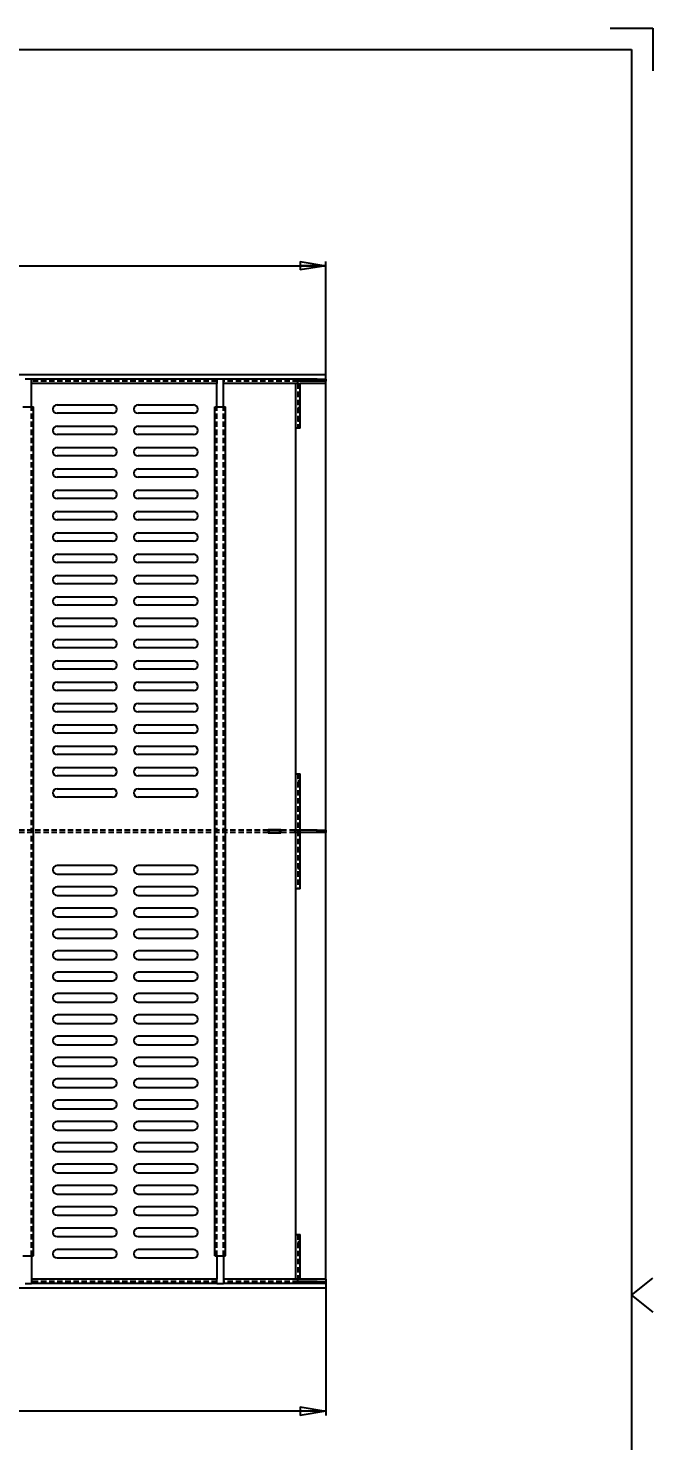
# Model space of a CAD drawing. Extents: x 0 to 841, y 0 to 594.
# Drawn here: x 694.6 to 841, y 262.9 to 594 of the extents above; entities that cross this region are included whole.
import ezdxf

# ---------------------------------------------------------------- set-up
doc = ezdxf.new("R2010")
doc.units = 0
doc.linetypes.add('HIDDEN', pattern=[1.905, 1.27, -0.635])
doc.layers.get('0').update_dxf_attribs({"linetype": 'CONTINUOUS'})
doc.layers.add('FORMAT', color=7, linetype='CONTINUOUS')
doc.styles.add('SLDTEXTSTYLE0', font='TXT', dxfattribs={"width": 0.75})
doc.dimstyles.new('SLDDIMSTYLE0', dxfattribs={"dimtxt": 6.35, "dimasz": 5.9944, "dimexe": 0, "dimexo": 0.0625, "dimgap": 1.5875, "dimtad": 1, "dimtih": 1, "dimtoh": 1, "dimlfac": 2, "dimzin": 12, "dimtxsty": 'SLDTEXTSTYLE0', "dimblk1": 'CLOSED', "dimblk2": 'CLOSED', "dimsah": 1, "dimcen": 0.09, "dimazin": 3, "dimtfac": 1, "dimtofl": 0, "dimtmove": 0, "dimatfit": 3, "dimtolj": 1, "dimtzin": 12})

# ---------------------------------------------------------------- blocks, each defined once
blk = doc.blocks.new('_CLOSED')
at = {"color": 0, "linetype": 'BYBLOCK'}
for p, q in [((-1, 0.166667), (0, 0)), ((-1, 0.166667), (-1, -0.166667)), ((0, 0), (-1, -0.166667)), ((0, 0), (-1, 0))]:
    blk.add_line(p, q, dxfattribs=at)
blk = doc.blocks.new('*D9')
at = {"layer": 'FORMAT'}
for p, q in [((552.31, 404.47), (552.31, 539.32)), ((552.31, 538.33), (764.31, 538.33)), ((764.31, 511.72), (764.31, 539.32))]:
    blk.add_line(p, q, dxfattribs=at)
at = {"layer": 'FORMAT', "xscale": 5.9944, "yscale": 5.9944, "rotation": 180.0000000000004}
blk.add_blockref('_CLOSED', (552.31, 538.33, -41.97), dxfattribs=at)
at = {"layer": 'FORMAT', "xscale": 5.9944, "yscale": 5.9944}
blk.add_blockref('_CLOSED', (764.31, 538.33, -41.97), dxfattribs=at)
at = {"layer": 'FORMAT', "insert": (652.78, 546.44), "char_height": 6.35, "attachment_point": 1, "style": 'SLDTEXTSTYLE0'}
blk.add_mtext('424', dxfattribs=at)
blk = doc.blocks.new('*D10')
at = {"layer": 'FORMAT'}
for p, q in [((764.31, 299.74), (764.31, 268.84)), ((547.31, 285.49), (547.31, 268.84)), ((764.31, 269.83), (547.31, 269.83))]:
    blk.add_line(p, q, dxfattribs=at)
at = {"layer": 'FORMAT', "xscale": 5.9944, "yscale": 5.9944}
for p, rotation in [((547.31, 269.83, -41.87), 180.0000000000004), ((764.31, 269.83, -41.87), 360.0000000000004)]:
    blk.add_blockref('_CLOSED', p, dxfattribs=dict(at, rotation=rotation))
at = {"layer": 'FORMAT', "insert": (628.48, 277.94), "char_height": 6.35, "attachment_point": 1, "style": 'SLDTEXTSTYLE0'}
blk.add_mtext('434', dxfattribs=at)

msp = doc.modelspace()

# ---------------------------------------------------------------- linework, layer by layer
at = {"color": 7, "linetype": 'CONTINUOUS'}
for p, q in [((831, 594), (841, 594)), ((841, 594), (841, 584)), ((25, 589), (836, 589)), ((836, 589), (836, 5)), ((764.3088, 512.7331), (569.8088, 512.7331)), ((695.3088, 511.7331), (693.8088, 511.7331)), ((738.8088, 511.7331), (695.3088, 511.7331)), ((695.3088, 510.7331), (695.3088, 511.7331)), ((695.3088, 505.2331), (695.3088, 510.7331)), ((738.8088, 510.7331), (695.3088, 510.7331)), ((740.3088, 511.7331), (738.8088, 511.7331)), ((738.8088, 511.7331), (738.8088, 510.7331)), ((738.8088, 505.2331), (738.8088, 510.7331)), ((740.3088, 510.7331), (740.3088, 511.7331)), ((757.8088, 511.7331), (740.3088, 511.7331)), ((757.3088, 510.7331), (740.3088, 510.7331)), ((740.3088, 505.2331), (740.3088, 510.7331)), ((757.8088, 510.7331), (757.3088, 510.7331)), ((757.3088, 500.2331), (757.3088, 510.7331)), ((757.8088, 510.7331), (757.8088, 511.7331)), ((762.3088, 511.7331), (757.8088, 511.7331)), ((762.3088, 511.2331), (757.8088, 511.2331)), ((757.8088, 510.7331), (758.3088, 510.7331)), ((758.3088, 500.2331), (758.3088, 510.7331)), ((764.3088, 510.7331), (758.3088, 510.7331)), ((762.3088, 511.2331), (762.3088, 511.7331)), ((762.3088, 511.7331), (764.3088, 511.7331)), ((764.3088, 511.2331), (762.3088, 511.2331)), ((764.3088, 511.7331), (764.3088, 512.7331)), ((764.3088, 511.7331), (764.3088, 511.2331)), ((764.3088, 510.7331), (764.3088, 511.2331)), ((764.3088, 405.9831), (764.3088, 510.7331)), ((693.3088, 505.2331), (695.8088, 505.2331)), ((695.8088, 306.2331), (695.8088, 505.2331)), ((701.3088, 505.7331), (714.3088, 505.7331)), ((714.3088, 503.7331), (701.3088, 503.7331)), ((720.3088, 505.7331), (733.3088, 505.7331)), ((733.3088, 503.7331), (720.3088, 503.7331)), ((738.3088, 306.2331), (738.3088, 505.2331)), ((738.3088, 505.2331), (740.8088, 505.2331)), ((740.8088, 306.2331), (740.8088, 505.2331)), ((701.3088, 500.7331), (714.3088, 500.7331)), ((720.3088, 500.7331), (733.3088, 500.7331)), ((758.3088, 500.2331), (757.3088, 500.2331)), ((757.3088, 419.2331), (757.3088, 500.2331)), ((714.3088, 498.7331), (701.3088, 498.7331)), ((733.3088, 498.7331), (720.3088, 498.7331)), ((701.3088, 495.7331), (714.3088, 495.7331)), ((714.3088, 493.7331), (701.3088, 493.7331)), ((720.3088, 495.7331), (733.3088, 495.7331)), ((733.3088, 493.7331), (720.3088, 493.7331)), ((701.3088, 490.7331), (714.3088, 490.7331)), ((720.3088, 490.7331), (733.3088, 490.7331)), ((714.3088, 488.7331), (701.3088, 488.7331)), ((733.3088, 488.7331), (720.3088, 488.7331)), ((701.3088, 485.7331), (714.3088, 485.7331)), ((714.3088, 483.7331), (701.3088, 483.7331)), ((720.3088, 485.7331), (733.3088, 485.7331)), ((733.3088, 483.7331), (720.3088, 483.7331)), ((701.3088, 480.7331), (714.3088, 480.7331)), ((720.3088, 480.7331), (733.3088, 480.7331)), ((714.3088, 478.7331), (701.3088, 478.7331)), ((733.3088, 478.7331), (720.3088, 478.7331)), ((701.3088, 475.7331), (714.3088, 475.7331)), ((714.3088, 473.7331), (701.3088, 473.7331)), ((720.3088, 475.7331), (733.3088, 475.7331)), ((733.3088, 473.7331), (720.3088, 473.7331)), ((701.3088, 470.7331), (714.3088, 470.7331)), ((720.3088, 470.7331), (733.3088, 470.7331)), ((714.3088, 468.7331), (701.3088, 468.7331)), ((733.3088, 468.7331), (720.3088, 468.7331)), ((701.3088, 465.7331), (714.3088, 465.7331)), ((714.3088, 463.7331), (701.3088, 463.7331)), ((720.3088, 465.7331), (733.3088, 465.7331)), ((733.3088, 463.7331), (720.3088, 463.7331)), ((701.3088, 460.7331), (714.3088, 460.7331)), ((720.3088, 460.7331), (733.3088, 460.7331)), ((714.3088, 458.7331), (701.3088, 458.7331)), ((733.3088, 458.7331), (720.3088, 458.7331)), ((701.3088, 455.7331), (714.3088, 455.7331)), ((714.3088, 453.7331), (701.3088, 453.7331)), ((720.3088, 455.7331), (733.3088, 455.7331)), ((733.3088, 453.7331), (720.3088, 453.7331)), ((701.3088, 450.7331), (714.3088, 450.7331)), ((720.3088, 450.7331), (733.3088, 450.7331)), ((714.3088, 448.7331), (701.3088, 448.7331)), ((733.3088, 448.7331), (720.3088, 448.7331)), ((701.3088, 445.7331), (714.3088, 445.7331)), ((714.3088, 443.7331), (701.3088, 443.7331)), ((720.3088, 445.7331), (733.3088, 445.7331)), ((733.3088, 443.7331), (720.3088, 443.7331)), ((701.3088, 440.7331), (714.3088, 440.7331)), ((720.3088, 440.7331), (733.3088, 440.7331)), ((714.3088, 438.7331), (701.3088, 438.7331)), ((733.3088, 438.7331), (720.3088, 438.7331)), ((701.3088, 435.7331), (714.3088, 435.7331)), ((720.3088, 435.7331), (733.3088, 435.7331)), ((714.3088, 433.7331), (701.3088, 433.7331)), ((701.3088, 430.7331), (714.3088, 430.7331)), ((733.3088, 433.7331), (720.3088, 433.7331)), ((720.3088, 430.7331), (733.3088, 430.7331)), ((714.3088, 428.7331), (701.3088, 428.7331)), ((733.3088, 428.7331), (720.3088, 428.7331)), ((701.3088, 425.7331), (714.3088, 425.7331)), ((720.3088, 425.7331), (733.3088, 425.7331)), ((714.3088, 423.7331), (701.3088, 423.7331)), ((701.3088, 420.7331), (714.3088, 420.7331)), ((733.3088, 423.7331), (720.3088, 423.7331)), ((720.3088, 420.7331), (733.3088, 420.7331)), ((714.3088, 418.7331), (701.3088, 418.7331)), ((733.3088, 418.7331), (720.3088, 418.7331)), ((757.3088, 392.2331), (757.3088, 419.2331)), ((757.3088, 419.2331), (758.3088, 419.2331)), ((758.3088, 392.2331), (758.3088, 419.2331)), ((701.3088, 415.7331), (714.3088, 415.7331)), ((720.3088, 415.7331), (733.3088, 415.7331)), ((714.3088, 413.7331), (701.3088, 413.7331)), ((733.3088, 413.7331), (720.3088, 413.7331)), ((753.8088, 406.1081), (750.8088, 406.1081)), ((750.8088, 406.1081), (750.8088, 405.3581)), ((751.0588, 405.9831), (750.8088, 405.9831)), ((751.0588, 405.4831), (750.8088, 405.4831)), ((750.8088, 405.3581), (753.8088, 405.3581)), ((751.0588, 405.4831), (751.0588, 405.9831)), ((753.5588, 405.9831), (751.0588, 405.9831)), ((753.5588, 405.4831), (751.0588, 405.4831)), ((753.5588, 405.4831), (753.5588, 405.9831)), ((753.8088, 405.9831), (753.5588, 405.9831)), ((753.8088, 405.4831), (753.5588, 405.4831)), ((753.8088, 405.3581), (753.8088, 406.1081)), ((762.3088, 405.9831), (758.3088, 405.9831)), ((762.3088, 405.4831), (758.3088, 405.4831)), ((762.3088, 405.4831), (762.3088, 405.9831)), ((762.3088, 405.9831), (764.3088, 405.9831)), ((764.3088, 405.4831), (762.3088, 405.4831)), ((764.3088, 405.9831), (764.3088, 405.4831)), ((764.3088, 300.7331), (764.3088, 405.4831)), ((714.3088, 397.7331), (701.3088, 397.7331)), ((733.3088, 397.7331), (720.3088, 397.7331)), ((701.3088, 395.7331), (714.3088, 395.7331)), ((720.3088, 395.7331), (733.3088, 395.7331)), ((714.3088, 392.7331), (701.3088, 392.7331)), ((701.3088, 390.7331), (714.3088, 390.7331)), ((733.3088, 392.7331), (720.3088, 392.7331)), ((720.3088, 390.7331), (733.3088, 390.7331)), ((757.3088, 311.2331), (757.3088, 392.2331)), ((758.3088, 392.2331), (757.3088, 392.2331)), ((714.3088, 387.7331), (701.3088, 387.7331)), ((733.3088, 387.7331), (720.3088, 387.7331)), ((701.3088, 385.7331), (714.3088, 385.7331)), ((720.3088, 385.7331), (733.3088, 385.7331)), ((714.3088, 382.7331), (701.3088, 382.7331)), ((733.3088, 382.7331), (720.3088, 382.7331)), ((701.3088, 380.7331), (714.3088, 380.7331)), ((714.3088, 377.7331), (701.3088, 377.7331)), ((720.3088, 380.7331), (733.3088, 380.7331)), ((733.3088, 377.7331), (720.3088, 377.7331)), ((701.3088, 375.7331), (714.3088, 375.7331)), ((720.3088, 375.7331), (733.3088, 375.7331)), ((714.3088, 372.7331), (701.3088, 372.7331)), ((733.3088, 372.7331), (720.3088, 372.7331)), ((701.3088, 370.7331), (714.3088, 370.7331)), ((714.3088, 367.7331), (701.3088, 367.7331)), ((720.3088, 370.7331), (733.3088, 370.7331)), ((733.3088, 367.7331), (720.3088, 367.7331)), ((701.3088, 365.7331), (714.3088, 365.7331)), ((720.3088, 365.7331), (733.3088, 365.7331)), ((714.3088, 362.7331), (701.3088, 362.7331)), ((733.3088, 362.7331), (720.3088, 362.7331)), ((701.3088, 360.7331), (714.3088, 360.7331)), ((714.3088, 357.7331), (701.3088, 357.7331)), ((720.3088, 360.7331), (733.3088, 360.7331)), ((733.3088, 357.7331), (720.3088, 357.7331)), ((701.3088, 355.7331), (714.3088, 355.7331)), ((720.3088, 355.7331), (733.3088, 355.7331)), ((714.3088, 352.7331), (701.3088, 352.7331)), ((733.3088, 352.7331), (720.3088, 352.7331)), ((701.3088, 350.7331), (714.3088, 350.7331)), ((714.3088, 347.7331), (701.3088, 347.7331)), ((720.3088, 350.7331), (733.3088, 350.7331)), ((733.3088, 347.7331), (720.3088, 347.7331)), ((701.3088, 345.7331), (714.3088, 345.7331)), ((720.3088, 345.7331), (733.3088, 345.7331)), ((714.3088, 342.7331), (701.3088, 342.7331)), ((733.3088, 342.7331), (720.3088, 342.7331)), ((701.3088, 340.7331), (714.3088, 340.7331)), ((714.3088, 337.7331), (701.3088, 337.7331)), ((720.3088, 340.7331), (733.3088, 340.7331)), ((733.3088, 337.7331), (720.3088, 337.7331)), ((701.3088, 335.7331), (714.3088, 335.7331)), ((720.3088, 335.7331), (733.3088, 335.7331)), ((714.3088, 332.7331), (701.3088, 332.7331)), ((733.3088, 332.7331), (720.3088, 332.7331)), ((701.3088, 330.7331), (714.3088, 330.7331)), ((720.3088, 330.7331), (733.3088, 330.7331)), ((714.3088, 327.7331), (701.3088, 327.7331)), ((701.3088, 325.7331), (714.3088, 325.7331)), ((733.3088, 327.7331), (720.3088, 327.7331)), ((720.3088, 325.7331), (733.3088, 325.7331)), ((714.3088, 322.7331), (701.3088, 322.7331)), ((733.3088, 322.7331), (720.3088, 322.7331)), ((701.3088, 320.7331), (714.3088, 320.7331)), ((720.3088, 320.7331), (733.3088, 320.7331)), ((714.3088, 317.7331), (701.3088, 317.7331)), ((701.3088, 315.7331), (714.3088, 315.7331)), ((733.3088, 317.7331), (720.3088, 317.7331)), ((720.3088, 315.7331), (733.3088, 315.7331)), ((714.3088, 312.7331), (701.3088, 312.7331)), ((733.3088, 312.7331), (720.3088, 312.7331)), ((701.3088, 310.7331), (714.3088, 310.7331)), ((720.3088, 310.7331), (733.3088, 310.7331)), ((757.3088, 300.7331), (757.3088, 311.2331)), ((757.3088, 311.2331), (758.3088, 311.2331)), ((758.3088, 300.7331), (758.3088, 311.2331)), ((693.3088, 306.2331), (695.8088, 306.2331)), ((695.3088, 306.2331), (695.3088, 300.7331)), ((714.3088, 307.7331), (701.3088, 307.7331)), ((701.3088, 305.7331), (714.3088, 305.7331)), ((733.3088, 307.7331), (720.3088, 307.7331)), ((720.3088, 305.7331), (733.3088, 305.7331)), ((738.3088, 306.2331), (740.8088, 306.2331)), ((738.8088, 306.2331), (738.8088, 300.7331)), ((740.3088, 306.2331), (740.3088, 300.7331)), ((569.8088, 298.7331), (764.3088, 298.7331)), ((693.8088, 299.7331), (695.3088, 299.7331)), ((738.8088, 300.7331), (695.3088, 300.7331)), ((695.3088, 300.7331), (695.3088, 299.7331)), ((738.8088, 299.7331), (695.3088, 299.7331)), ((738.8088, 299.7331), (738.8088, 300.7331)), ((738.8088, 299.7331), (740.3088, 299.7331)), ((757.3088, 300.7331), (740.3088, 300.7331)), ((740.3088, 300.7331), (740.3088, 299.7331)), ((757.8088, 299.7331), (740.3088, 299.7331)), ((757.8088, 300.7331), (757.3088, 300.7331)), ((758.3088, 300.7331), (757.8088, 300.7331)), ((757.8088, 299.7331), (757.8088, 300.7331)), ((762.3088, 300.2331), (757.8088, 300.2331)), ((762.3088, 299.7331), (757.8088, 299.7331)), ((764.3088, 300.7331), (758.3088, 300.7331)), ((762.3088, 299.7331), (762.3088, 300.2331)), ((762.3088, 300.2331), (764.3088, 300.2331)), ((764.3088, 299.7331), (762.3088, 299.7331)), ((764.3088, 300.7331), (764.3088, 300.2331)), ((764.3088, 300.2331), (764.3088, 299.7331)), ((764.3088, 299.7331), (764.3088, 298.7331)), ((836, 297), (841, 300.9966)), ((836, 297), (841, 293.0034))]:
    msp.add_line(p, q, dxfattribs=at)
at = {"color": 7, "linetype": 'HIDDEN'}
for p, q in [((738.8088, 511.2331), (695.3088, 511.2331)), ((738.8088, 510.7331), (695.3088, 510.7331)), ((738.8088, 510.7331), (695.3088, 510.7331)), ((738.8088, 510.7331), (695.3088, 510.7331)), ((757.8088, 511.2331), (740.3088, 511.2331)), ((757.3088, 510.7331), (740.3088, 510.7331)), ((757.3088, 510.7331), (740.3088, 510.7331)), ((757.3088, 510.7331), (740.3088, 510.7331)), ((757.3088, 500.2331), (757.3088, 510.7331)), ((757.8088, 510.7331), (757.8088, 500.2331)), ((764.3088, 510.7331), (758.3088, 510.7331)), ((695.3088, 306.2331), (695.3088, 505.2331)), ((738.8088, 306.2331), (738.8088, 505.2331)), ((740.3088, 306.2331), (740.3088, 505.2331)), ((758.3088, 504.9831), (757.8088, 504.9831)), ((758.3088, 502.2331), (757.8088, 502.2331)), ((757.8088, 501.9831), (758.3088, 501.9831)), ((757.3088, 392.2331), (757.3088, 419.2331)), ((757.8088, 419.2331), (757.8088, 392.2331)), ((758.3088, 417.4831), (757.8088, 417.4831)), ((757.8088, 417.2331), (758.3088, 417.2331)), ((757.8088, 414.4831), (758.3088, 414.4831)), ((750.8088, 405.9831), (678.8088, 405.9831)), ((750.8088, 405.4831), (678.8088, 405.4831)), ((757.0588, 405.9831), (753.8088, 405.9831)), ((757.0588, 405.4831), (753.8088, 405.4831)), ((757.0588, 405.9831), (757.0588, 405.4831)), ((757.8088, 405.9831), (757.0588, 405.9831)), ((757.8088, 405.4831), (757.0588, 405.4831)), ((757.8088, 406.1081), (758.3088, 406.1081)), ((758.3088, 405.9831), (757.8088, 405.9831)), ((758.3088, 405.4831), (757.8088, 405.4831)), ((757.8088, 405.3581), (758.3088, 405.3581)), ((758.3088, 396.9831), (757.8088, 396.9831)), ((758.3088, 394.2331), (757.8088, 394.2331)), ((757.8088, 393.9831), (758.3088, 393.9831)), ((757.3088, 300.7331), (757.3088, 311.2331)), ((757.8088, 311.2331), (757.8088, 300.7331)), ((758.3088, 309.4831), (757.8088, 309.4831)), ((757.8088, 309.2331), (758.3088, 309.2331)), ((757.8088, 306.4831), (758.3088, 306.4831)), ((738.8088, 300.7331), (695.3088, 300.7331)), ((738.8088, 300.7331), (695.3088, 300.7331)), ((738.8088, 300.7331), (695.3088, 300.7331)), ((738.8088, 300.2331), (695.3088, 300.2331)), ((757.3088, 300.7331), (740.3088, 300.7331)), ((757.3088, 300.7331), (740.3088, 300.7331)), ((757.3088, 300.7331), (740.3088, 300.7331)), ((757.8088, 300.2331), (740.3088, 300.2331)), ((764.3088, 300.7331), (758.3088, 300.7331))]:
    msp.add_line(p, q, dxfattribs=at)
at = {"color": 7, "linetype": 'CONTINUOUS'}
for centre, start, end in [((701.3088, 504.7331), 90, 270), ((714.3088, 504.7331), 270, 90), ((720.3088, 504.7331), 90, 270), ((733.3088, 504.7331), 270, 90), ((701.3088, 499.7331), 90, 270), ((714.3088, 499.7331), 270, 90), ((720.3088, 499.7331), 90, 270), ((733.3088, 499.7331), 270, 90), ((701.3088, 494.7331), 90, 270), ((714.3088, 494.7331), 270, 90), ((720.3088, 494.7331), 90, 270), ((733.3088, 494.7331), 270, 90), ((701.3088, 489.7331), 90, 270), ((714.3088, 489.7331), 270, 90), ((720.3088, 489.7331), 90, 270), ((733.3088, 489.7331), 270, 90), ((701.3088, 484.7331), 90, 270), ((714.3088, 484.7331), 270, 90), ((720.3088, 484.7331), 90, 270), ((733.3088, 484.7331), 270, 90), ((701.3088, 479.7331), 90, 270), ((714.3088, 479.7331), 270, 90), ((720.3088, 479.7331), 90, 270), ((733.3088, 479.7331), 270, 90), ((701.3088, 474.7331), 90, 270), ((714.3088, 474.7331), 270, 90), ((720.3088, 474.7331), 90, 270), ((733.3088, 474.7331), 270, 90), ((701.3088, 469.7331), 90, 270), ((714.3088, 469.7331), 270, 90), ((720.3088, 469.7331), 90, 270), ((733.3088, 469.7331), 270, 90), ((701.3088, 464.7331), 90, 270), ((714.3088, 464.7331), 270, 90), ((720.3088, 464.7331), 90, 270), ((733.3088, 464.7331), 270, 90), ((701.3088, 459.7331), 90, 270), ((714.3088, 459.7331), 270, 90), ((720.3088, 459.7331), 90, 270), ((733.3088, 459.7331), 270, 90), ((701.3088, 454.7331), 90, 270), ((714.3088, 454.7331), 270, 90), ((720.3088, 454.7331), 90, 270), ((733.3088, 454.7331), 270, 90), ((701.3088, 449.7331), 90, 270), ((714.3088, 449.7331), 270, 90), ((720.3088, 449.7331), 90, 270), ((733.3088, 449.7331), 270, 90), ((701.3088, 444.7331), 90, 270), ((714.3088, 444.7331), 270, 90), ((720.3088, 444.7331), 90, 270), ((733.3088, 444.7331), 270, 90), ((701.3088, 439.7331), 90, 270), ((714.3088, 439.7331), 270, 90), ((720.3088, 439.7331), 90, 270), ((733.3088, 439.7331), 270, 90), ((701.3088, 434.7331), 90, 270), ((714.3088, 434.7331), 270, 90), ((720.3088, 434.7331), 90, 270), ((733.3088, 434.7331), 270, 90), ((701.3088, 429.7331), 90, 270), ((714.3088, 429.7331), 270, 90), ((720.3088, 429.7331), 90, 270), ((733.3088, 429.7331), 270, 90), ((701.3088, 424.7331), 90, 270), ((714.3088, 424.7331), 270, 90), ((720.3088, 424.7331), 90, 270), ((733.3088, 424.7331), 270, 90), ((701.3088, 419.7331), 90, 270), ((714.3088, 419.7331), 270, 90), ((720.3088, 419.7331), 90, 270), ((733.3088, 419.7331), 270, 90), ((701.3088, 414.7331), 90, 270), ((714.3088, 414.7331), 270, 90), ((720.3088, 414.7331), 90, 270), ((733.3088, 414.7331), 270, 90), ((701.3088, 396.7331), 90, 270), ((714.3088, 396.7331), 270, 90), ((720.3088, 396.7331), 90, 270), ((733.3088, 396.7331), 270, 90), ((701.3088, 391.7331), 90, 270), ((714.3088, 391.7331), 270, 90), ((720.3088, 391.7331), 90, 270), ((733.3088, 391.7331), 270, 90), ((701.3088, 386.7331), 90, 270), ((714.3088, 386.7331), 270, 90), ((720.3088, 386.7331), 90, 270), ((733.3088, 386.7331), 270, 90), ((701.3088, 381.7331), 90, 270), ((714.3088, 381.7331), 270, 90), ((720.3088, 381.7331), 90, 270), ((733.3088, 381.7331), 270, 90), ((701.3088, 376.7331), 90, 270), ((714.3088, 376.7331), 270, 90), ((720.3088, 376.7331), 90, 270), ((733.3088, 376.7331), 270, 90), ((701.3088, 371.7331), 90, 270), ((714.3088, 371.7331), 270, 90), ((720.3088, 371.7331), 90, 270), ((733.3088, 371.7331), 270, 90), ((701.3088, 366.7331), 90, 270), ((714.3088, 366.7331), 270, 90), ((720.3088, 366.7331), 90, 270), ((733.3088, 366.7331), 270, 90), ((701.3088, 361.7331), 90, 270), ((714.3088, 361.7331), 270, 90), ((720.3088, 361.7331), 90, 270), ((733.3088, 361.7331), 270, 90), ((701.3088, 356.7331), 90, 270), ((714.3088, 356.7331), 270, 90), ((720.3088, 356.7331), 90, 270), ((733.3088, 356.7331), 270, 90), ((701.3088, 351.7331), 90, 270), ((714.3088, 351.7331), 270, 90), ((720.3088, 351.7331), 90, 270), ((733.3088, 351.7331), 270, 90), ((701.3088, 346.7331), 90, 270), ((714.3088, 346.7331), 270, 90), ((720.3088, 346.7331), 90, 270), ((733.3088, 346.7331), 270, 90), ((701.3088, 341.7331), 90, 270), ((714.3088, 341.7331), 270, 90), ((720.3088, 341.7331), 90, 270), ((733.3088, 341.7331), 270, 90), ((701.3088, 336.7331), 90, 270), ((714.3088, 336.7331), 270, 90), ((720.3088, 336.7331), 90, 270), ((733.3088, 336.7331), 270, 90), ((701.3088, 331.7331), 90, 270), ((714.3088, 331.7331), 270, 90), ((720.3088, 331.7331), 90, 270), ((733.3088, 331.7331), 270, 90), ((701.3088, 326.7331), 90, 270), ((714.3088, 326.7331), 270, 90), ((720.3088, 326.7331), 90, 270), ((733.3088, 326.7331), 270, 90), ((701.3088, 321.7331), 90, 270), ((714.3088, 321.7331), 270, 90), ((720.3088, 321.7331), 90, 270), ((733.3088, 321.7331), 270, 90), ((701.3088, 316.7331), 90, 270), ((714.3088, 316.7331), 270, 90), ((720.3088, 316.7331), 90, 270), ((733.3088, 316.7331), 270, 90), ((701.3088, 311.7331), 90, 270), ((714.3088, 311.7331), 270, 90), ((720.3088, 311.7331), 90, 270), ((733.3088, 311.7331), 270, 90), ((701.3088, 306.7331), 90, 270), ((714.3088, 306.7331), 270, 90), ((720.3088, 306.7331), 90, 270), ((733.3088, 306.7331), 270, 90)]:
    msp.add_arc(centre, 1, start, end, dxfattribs=at)

# ---------------------------------------------------------------- dimensions: what is measured, and where the dimension line sits
at = {"layer": 'FORMAT'}
for base, p1, p2, picture, middle in [((764.3088, 538.3299), (552.3088, 403.4831), (764.3088, 510.7331), '*D9', (659.8197, 538.3299)), ((547.3088, 269.8308), (764.3088, 300.7331), (547.3088, 286.4831), '*D10', (635.5132, 269.8308))]:
    dim = msp.add_linear_dim(base=base, p1=p1, p2=p2, dimstyle='SLDDIMSTYLE0', override={"dimtxt": 6.35, "dimasz": 5.9944, "dimexe": 0.9906, "dimexo": 0.9906, "dimgap": 1.524, "dimtad": 1, "dimtih": 0, "dimtoh": 0, "dimlfac": 2, "dimzin": 12, "dimtzin": 12}, dxfattribs=at)
    dim.commit()
    dim.dimension.update_dxf_attribs({"geometry": picture, "text_midpoint": middle, "dimtype": 160})

doc.saveas('drawing.dxf')
